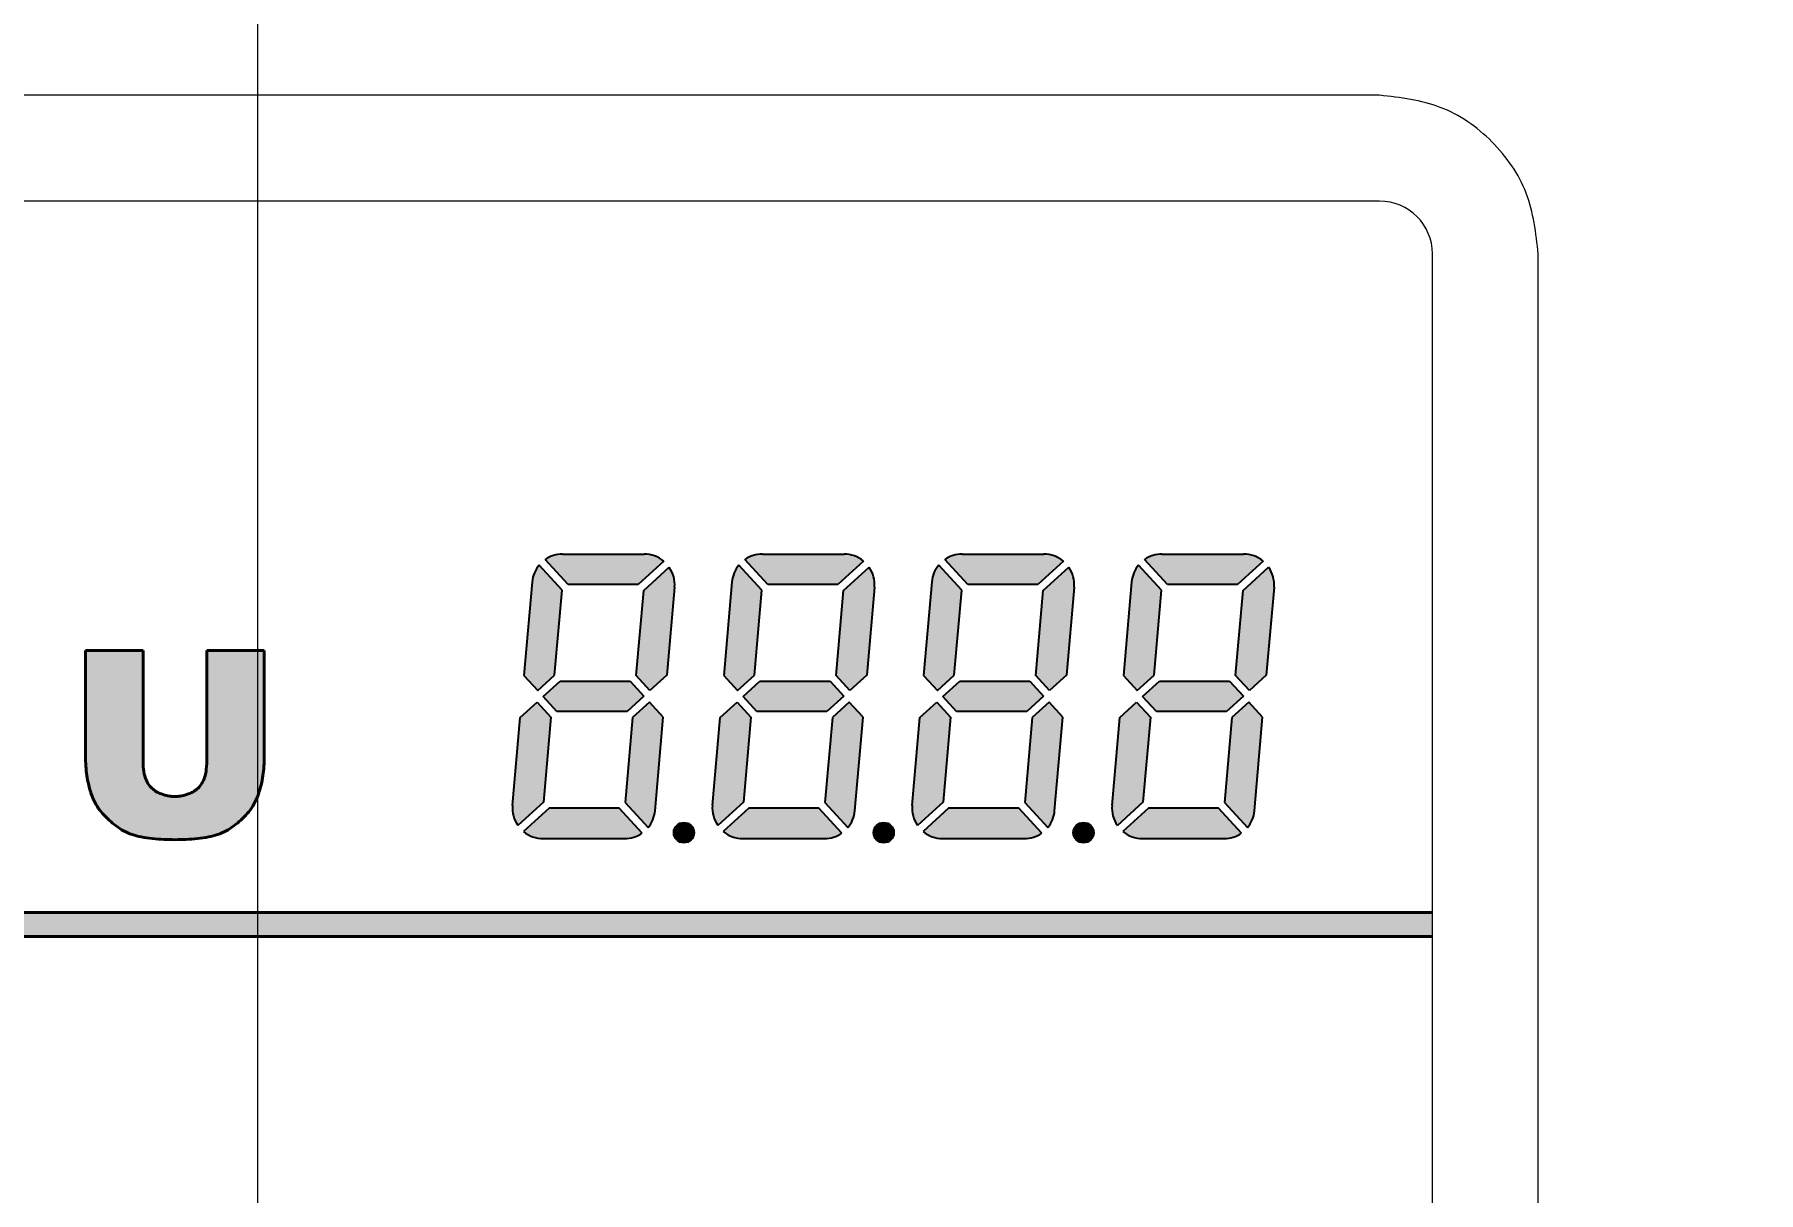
# Model space of a CAD drawing. Extents: x -871 to 2543, y 496 to 1402.
# Drawn here: x -577.22 to -544.64, y 926.25 to 948.14 of the extents above; entities that cross this region are included whole.
import ezdxf

# ---------------------------------------------------------------- set-up
doc = ezdxf.new("R2010")
doc.units = 0
doc.layers.get('0').update_dxf_attribs({"linetype": 'CONTINUOUS', "lineweight": 40})
doc.layers.get('DEFPOINTS').update_dxf_attribs({"linetype": 'CONTINUOUS'})
for name, color, linetype, lineweight in [('5剖面线层', 2, 'CONTINUOUS', 20), ('7标注层', 4, 'CONTINUOUS', 20), ('细实线1', 7, 'CONTINUOUS', 15)]:
    doc.layers.add(name, color=color, linetype=linetype, lineweight=lineweight)
doc.layers.add('7', color=7, linetype='CONTINUOUS')
doc.layers.add('DWG', color=7, linetype='CONTINUOUS')
doc.styles.add('PC_TEXTSTYLE', font='txt.shx', dxfattribs={"width": 0.8, "bigfont": 'hzfs.shx'})
doc.dimstyles.new('副本 (2) (2)TH_GBDIM', dxfattribs={"dimtxt": 3.5, "dimasz": 2.5, "dimexe": 2, "dimexo": 0, "dimgap": 1.5, "dimtad": 1, "dimtoh": 1, "dimdec": 1, "dimdsep": 46, "dimtxsty": 'PC_TEXTSTYLE', "dimcen": 2.5, "dimazin": 2, "dimtfac": 0.714286, "dimtdec": 1, "dimtmove": 0, "dimatfit": 3, "dimfxl": 1, "dimtolj": 1, "dimtzin": 0, "dimarcsym": 0})

# ---------------------------------------------------------------- blocks, each defined once
blk = doc.blocks.new('*D7')
at = {"layer": '7', "color": 0, "lineweight": -2, "ltscale": 10, "transparency": 16777216}
for p, q in [((-729.6545490885169, 915.8521153688475), (-729.6545490885169, 1025.010144483361)), ((-416.3461908960728, 915.8521153688475), (-416.3461908960728, 1025.010144483361)), ((-727.1545490885169, 1023.010144483361), (-418.8461908960728, 1023.010144483361))]:
    blk.add_line(p, q, dxfattribs=at)
at = {"layer": '7', "color": 0, "ltscale": 10, "transparency": 16777216}
for points in [[(-727.1545490885169, 1023.426811150027), (-727.1545490885169, 1022.593477816694), (-729.6545490885169, 1023.010144483361)], [(-418.8461908960728, 1023.426811150027), (-418.8461908960728, 1022.593477816694), (-416.3461908960728, 1023.010144483361)]]:
    blk.add_solid(points, dxfattribs=at)
at = {"layer": 'DEFPOINTS', "color": 0, "ltscale": 10, "transparency": 16777216}
for p in [(-416.3461908960728, 1023.010144483361), (-729.6545490885169, 915.8521153688475), (-416.3461908960728, 915.8521153688475)]:
    blk.add_point(p, dxfattribs=at)
at = {"layer": '7', "color": 0, "ltscale": 10, "transparency": 16777216, "insert": (-573.0003699922948, 1026.260144483361), "char_height": 3.5, "attachment_point": 5, "style": 'PC_TEXTSTYLE'}
blk.add_mtext('\\A1;313.3', dxfattribs=at)
blk = doc.blocks.new('*D8')
at = {"layer": '7', "color": 0, "lineweight": -2, "ltscale": 10, "transparency": 16777216}
for p, q in [((-713.4155318403632, 938.5697998762175), (-713.4155318403632, 1017.462917626611)), ((-432.5852155948073, 938.5697998762173), (-432.5852155948073, 1017.462917626611)), ((-435.0852155948073, 1015.462917626611), (-710.9155318403632, 1015.462917626611))]:
    blk.add_line(p, q, dxfattribs=at)
at = {"layer": '7', "color": 0, "ltscale": 10, "transparency": 16777216}
for points in [[(-710.9155318403632, 1015.879584293278), (-710.9155318403632, 1015.046250959945), (-713.4155318403632, 1015.462917626611)], [(-435.0852155948073, 1015.879584293278), (-435.0852155948073, 1015.046250959945), (-432.5852155948073, 1015.462917626611)]]:
    blk.add_solid(points, dxfattribs=at)
at = {"layer": 'DEFPOINTS', "color": 0, "ltscale": 10, "transparency": 16777216}
for p in [(-713.4155318403632, 1015.462917626611), (-713.4155318403632, 938.5697998762175), (-432.5852155948073, 938.5697998762173)]:
    blk.add_point(p, dxfattribs=at)
at = {"layer": '7', "color": 0, "ltscale": 10, "transparency": 16777216, "insert": (-573.0003737175853, 1018.712917626611), "char_height": 3.5, "attachment_point": 5, "style": 'PC_TEXTSTYLE'}
blk.add_mtext('\\A1;280.8', dxfattribs=at)
blk = doc.blocks.new('*D11')
at = {"layer": '7', "color": 0, "lineweight": -2, "ltscale": 10, "transparency": 16777216}
for p, q in [((-573.0003715285559, 986.0498001723861), (-381.9005566289883, 986.0498001723861)), ((-383.9005566289883, 983.5498001723861), (-383.9005566289883, 897.7436909067153)), ((-409.5025982283444, 895.2436909067153), (-381.9005566289884, 895.2436909067153))]:
    blk.add_line(p, q, dxfattribs=at)
at = {"layer": '7', "color": 0, "ltscale": 10, "transparency": 16777216}
for points in [[(-384.317223295655, 983.5498001723861), (-383.4838899623217, 983.5498001723861), (-383.9005566289883, 986.0498001723861)], [(-384.317223295655, 897.7436909067153), (-383.4838899623217, 897.7436909067153), (-383.9005566289884, 895.2436909067153)]]:
    blk.add_solid(points, dxfattribs=at)
at = {"layer": 'DEFPOINTS', "color": 0, "ltscale": 10, "transparency": 16777216}
for p in [(-573.0003715285559, 986.0498001723861), (-409.5025982283444, 895.2436909067153), (-383.9005566289884, 895.2436909067153)]:
    blk.add_point(p, dxfattribs=at)
at = {"layer": '7', "color": 0, "ltscale": 10, "transparency": 16777216, "insert": (-387.1505566289885, 940.6467455395506), "char_height": 3.5, "attachment_point": 5, "rotation": 90, "style": 'PC_TEXTSTYLE'}
blk.add_mtext('\\A1;90.8', dxfattribs=at)

msp = doc.modelspace()

# ---------------------------------------------------------------- hatches: boundary and pattern name
h = msp.add_hatch(color=256)
edge = h.paths.add_edge_path()
edge.add_line((-565.5963517940864, 935.5238327318048), (-565.9159555263469, 935.230969868602))
edge.add_line((-565.9159555263469, 935.2309698686022), (-566.0566085427596, 933.6232985344686))
edge.add_line((-566.0566085427596, 933.6232985344686), (-565.6232135594906, 933.1503309049065))
edge.add_arc((-566.0656911844645, 933.5194834647382), 0.5762465280000839, 320.1622556607201, 354.9999999999768)
edge.add_line((-565.4916374484766, 933.4692602705845), (-565.3366785078262, 935.2404490670074))
edge.add_line((-565.3366785078262, 935.2404490670074), (-565.5963517940869, 935.5238327318048))
edge = h.paths.add_edge_path()
edge.add_line((-567.7173266798669, 935.5238327318048), (-567.4576533936057, 935.2404490670071))
edge.add_line((-567.4576533936057, 935.2404490670074), (-567.5983064100184, 933.632777732874))
edge.add_line((-567.5983064100184, 933.6327777328738), (-568.0811860036844, 933.1903001079008))
edge.add_arc((-567.608218374122, 933.5194834647377), 0.5762465280000237, 174.9999999999731, 214.8377443391902, ccw=False)
edge.add_line((-568.1822721101099, 933.5697066588918), (-568.0369304121278, 935.2309698686022))
edge.add_line((-568.0369304121278, 935.2309698686022), (-567.7173266798669, 935.523832731805))
h.paths.add_polyline_path([(-567.6040324117313, 935.6276478015352), (-567.2844286794704, 935.9205106647382), (-565.9598401500781, 935.9205106647382), (-565.7001668638169, 935.6371269999404), (-566.0197705960774, 935.3442641367378), (-567.3443591254696, 935.3442641367378)])
edge = h.paths.add_edge_path()
edge.add_line((-565.7058928655298, 937.6319970686018), (-565.2230132718634, 938.0744746935752))
edge.add_arc((-565.6959809014253, 937.7452913367379), 0.5762465280000346, -5.0000000000009095, 34.83774433924401, ccw=False)
edge.add_line((-565.1219271654378, 937.6950681425842), (-565.2672688634203, 936.0338049328739))
edge.add_line((-565.2672688634203, 936.0338049328739), (-565.5868725956808, 935.7409420696713))
edge.add_line((-565.5868725956817, 935.7409420696713), (-565.8465458819429, 936.0243257344687))
edge.add_line((-565.8465458819425, 936.0243257344682), (-565.7058928655298, 937.6319970686018))
edge = h.paths.add_edge_path()
edge.add_line((-567.1342964646525, 937.7452913367379), (-567.5676914479214, 938.2182589662998))
edge.add_arc((-567.2385080910836, 937.7452913367379), 0.5762465280002314, 90, 124.83774433923949, ccw=False)
edge.add_line((-567.2385080910836, 938.3215378647378), (-565.6959809014257, 938.3215378647378))
edge.add_arc((-565.6959809014262, 937.7452913367379), 0.576246528000321, 50.16225566073541, 89.99999999997021, ccw=False)
edge.add_line((-565.3268283415938, 938.1877689617113), (-565.8097079352602, 937.7452913367381))
edge.add_line((-565.8097079352602, 937.7452913367379), (-567.134296464652, 937.7452913367379))
edge = h.paths.add_edge_path()
edge.add_arc((-567.2385080910841, 937.7452913367383), 0.5762465279997375, 140.1622556608079, 175.0000000000448)
edge.add_line((-567.8125618270716, 937.7955145308915), (-567.9675207677229, 936.0243257344682))
edge.add_line((-567.967520767722, 936.0243257344682), (-567.7078474814608, 935.7409420696711))
edge.add_line((-567.7078474814613, 935.7409420696713), (-567.3882437492008, 936.0338049328741))
edge.add_line((-567.3882437492003, 936.0338049328739), (-567.2475907327886, 937.6414762670074))
edge.add_line((-567.2475907327886, 937.6414762670074), (-567.6809857160575, 938.1144438965696))
edge = h.paths.add_edge_path()
edge.add_line((-567.4944913402879, 933.5194834647377), (-567.9773709339535, 933.0770058397643))
edge.add_arc((-567.608218374122, 933.5194834647368), 0.5762465279990895, 230.1622556607396, 269.9999999999702)
edge.add_line((-567.6082183741229, 932.9432369367378), (-566.0656911844636, 932.9432369367378))
edge.add_arc((-566.0656911844645, 933.5194834647382), 0.5762465280003585, 270, 304.8377443392331)
edge.add_line((-565.7365078276263, 933.0465158351763), (-566.1699028108952, 933.519483464738))
edge.add_line((-566.1699028108952, 933.5194834647377), (-567.4944913402879, 933.5194834647377))
h = msp.add_hatch(color=256)
edge = h.paths.add_edge_path()
edge.add_line((-561.8206900008273, 935.5238327318048), (-562.1402937330882, 935.230969868602))
edge.add_line((-562.1402937330882, 935.2309698686022), (-562.2809467495009, 933.6232985344686))
edge.add_line((-562.2809467495005, 933.6232985344686), (-561.8475517662315, 933.1503309049065))
edge.add_arc((-562.2900293912049, 933.5194834647382), 0.5762465280000839, 320.1622556607201, 354.9999999999768)
edge.add_line((-561.7159756552174, 933.4692602705845), (-561.5610167145666, 935.2404490670074))
edge.add_line((-561.561016714567, 935.2404490670074), (-561.8206900008273, 935.5238327318048))
edge = h.paths.add_edge_path()
edge.add_line((-563.9416648866073, 935.5238327318048), (-563.6819916003461, 935.2404490670071))
edge.add_line((-563.681991600347, 935.2404490670074), (-563.8226446167597, 933.632777732874))
edge.add_line((-563.8226446167592, 933.6327777328738), (-564.3055242104252, 933.1903001079008))
edge.add_arc((-563.8325565808628, 933.5194834647377), 0.5762465280000237, 174.9999999999731, 214.8377443391902, ccw=False)
edge.add_line((-564.4066103168503, 933.5697066588918), (-564.2612686188687, 935.2309698686022))
edge.add_line((-564.2612686188687, 935.2309698686022), (-563.9416648866082, 935.523832731805))
h.paths.add_polyline_path([(-563.8283706184721, 935.6276478015352), (-563.5087668862117, 935.9205106647382), (-562.184178356819, 935.9205106647382), (-561.9245050705578, 935.6371269999404), (-562.2441088028187, 935.3442641367378), (-563.568697332211, 935.3442641367378)])
edge = h.paths.add_edge_path()
edge.add_line((-561.9302310722707, 937.6319970686018), (-561.4473514786042, 938.0744746935752))
edge.add_arc((-561.9203191081662, 937.7452913367379), 0.5762465280000346, -5.0000000000009095, 34.83774433924401, ccw=False)
edge.add_line((-561.3462653721791, 937.6950681425842), (-561.4916070701612, 936.0338049328739))
edge.add_line((-561.4916070701612, 936.0338049328739), (-561.8112108024221, 935.7409420696713))
edge.add_line((-561.8112108024221, 935.7409420696713), (-562.0708840886833, 936.0243257344687))
edge.add_line((-562.0708840886833, 936.0243257344682), (-561.9302310722707, 937.6319970686018))
edge = h.paths.add_edge_path()
edge.add_line((-563.3586346713929, 937.7452913367379), (-563.7920296546619, 938.2182589662998))
edge.add_arc((-563.4628462978245, 937.7452913367379), 0.5762465280002314, 90, 124.83774433923949, ccw=False)
edge.add_line((-563.4628462978245, 938.3215378647378), (-561.9203191081662, 938.3215378647378))
edge.add_arc((-561.9203191081671, 937.7452913367379), 0.576246528000321, 50.16225566073541, 89.99999999997021, ccw=False)
edge.add_line((-561.5511665483347, 938.1877689617113), (-562.0340461420011, 937.7452913367381))
edge.add_line((-562.0340461420011, 937.7452913367379), (-563.3586346713925, 937.7452913367379))
edge = h.paths.add_edge_path()
edge.add_arc((-563.4628462978245, 937.7452913367383), 0.5762465279997375, 140.1622556608079, 175.0000000000448)
edge.add_line((-564.0369000338125, 937.7955145308915), (-564.1918589744638, 936.0243257344682))
edge.add_line((-564.1918589744629, 936.0243257344682), (-563.9321856882017, 935.7409420696711))
edge.add_line((-563.9321856882017, 935.7409420696713), (-563.6125819559412, 936.0338049328741))
edge.add_line((-563.6125819559417, 936.0338049328739), (-563.4719289395299, 937.6414762670074))
edge.add_line((-563.4719289395294, 937.6414762670074), (-563.9053239227984, 938.1144438965696))
edge = h.paths.add_edge_path()
edge.add_line((-563.7188295470288, 933.5194834647377), (-564.2017091406943, 933.0770058397643))
edge.add_arc((-563.8325565808633, 933.5194834647368), 0.5762465279990895, 230.1622556607396, 269.9999999999702)
edge.add_line((-563.8325565808638, 932.9432369367378), (-562.2900293912045, 932.9432369367378))
edge.add_arc((-562.2900293912049, 933.5194834647382), 0.5762465280003585, 270, 304.8377443392331)
edge.add_line((-561.9608460343676, 933.0465158351763), (-562.3942410176365, 933.519483464738))
edge.add_line((-562.3942410176361, 933.5194834647377), (-563.7188295470288, 933.5194834647377))
h = msp.add_hatch(color=256)
edge = h.paths.add_edge_path()
edge.add_line((-558.0450282075686, 935.5238327318048), (-558.3646319398296, 935.230969868602))
edge.add_line((-558.3646319398296, 935.2309698686022), (-558.5052849562422, 933.6232985344686))
edge.add_line((-558.5052849562418, 933.6232985344686), (-558.0718899729728, 933.1503309049065))
edge.add_arc((-558.5143675979454, 933.5194834647382), 0.5762465280000839, 320.1622556607201, 354.9999999999768)
edge.add_line((-557.9403138619583, 933.4692602705845), (-557.7853549213074, 935.2404490670074))
edge.add_line((-557.7853549213074, 935.2404490670074), (-558.0450282075682, 935.5238327318048))
edge = h.paths.add_edge_path()
edge.add_line((-560.1660030933486, 935.5238327318048), (-559.9063298070874, 935.2404490670071))
edge.add_line((-559.9063298070879, 935.2404490670074), (-560.0469828235006, 933.632777732874))
edge.add_line((-560.0469828235001, 933.6327777328738), (-560.5298624171661, 933.1903001079008))
edge.add_arc((-560.0568947876037, 933.5194834647377), 0.5762465280000237, 174.9999999999731, 214.8377443391902, ccw=False)
edge.add_line((-560.6309485235907, 933.5697066588918), (-560.4856068256087, 935.2309698686022))
edge.add_line((-560.4856068256096, 935.2309698686022), (-560.1660030933486, 935.523832731805))
h.paths.add_polyline_path([(-560.052708825213, 935.6276478015352), (-559.7331050929521, 935.9205106647382), (-558.4085165635598, 935.9205106647382), (-558.1488432772991, 935.6371269999404), (-558.46844700956, 935.3442641367378), (-559.7930355389518, 935.3442641367378)])
edge = h.paths.add_edge_path()
edge.add_line((-558.1545692790115, 937.6319970686018), (-557.6716896853451, 938.0744746935752))
edge.add_arc((-558.1446573149075, 937.7452913367379), 0.5762465280000346, -5.0000000000009095, 34.83774433924401, ccw=False)
edge.add_line((-557.57060357892, 937.6950681425842), (-557.7159452769025, 936.0338049328739))
edge.add_line((-557.7159452769025, 936.0338049328739), (-558.0355490091634, 935.7409420696713))
edge.add_line((-558.0355490091634, 935.7409420696713), (-558.2952222954247, 936.0243257344687))
edge.add_line((-558.2952222954237, 936.0243257344682), (-558.1545692790111, 937.6319970686018))
edge = h.paths.add_edge_path()
edge.add_line((-559.5829728781338, 937.7452913367379), (-560.0163678614027, 938.2182589662998))
edge.add_arc((-559.6871845045654, 937.7452913367379), 0.5762465280002314, 90, 124.83774433923949, ccw=False)
edge.add_line((-559.6871845045654, 938.3215378647378), (-558.1446573149075, 938.3215378647378))
edge.add_arc((-558.1446573149075, 937.7452913367379), 0.576246528000321, 50.16225566073541, 89.99999999997021, ccw=False)
edge.add_line((-557.775504755076, 938.1877689617113), (-558.2583843487424, 937.7452913367381))
edge.add_line((-558.2583843487424, 937.7452913367379), (-559.5829728781338, 937.7452913367379))
edge = h.paths.add_edge_path()
edge.add_arc((-559.6871845045658, 937.7452913367383), 0.5762465279997375, 140.1622556608079, 175.0000000000448)
edge.add_line((-560.2612382405529, 937.7955145308915), (-560.4161971812042, 936.0243257344682))
edge.add_line((-560.4161971812042, 936.0243257344682), (-560.156523894943, 935.7409420696711))
edge.add_line((-560.1565238949426, 935.7409420696713), (-559.8369201626821, 936.0338049328741))
edge.add_line((-559.8369201626821, 936.0338049328739), (-559.6962671462703, 937.6414762670074))
edge.add_line((-559.6962671462708, 937.6414762670074), (-560.1296621295397, 938.1144438965696))
edge = h.paths.add_edge_path()
edge.add_line((-559.9431677537697, 933.5194834647377), (-560.4260473474352, 933.0770058397643))
edge.add_arc((-560.0568947876042, 933.5194834647368), 0.5762465279990895, 230.1622556607396, 269.9999999999702)
edge.add_line((-560.0568947876046, 932.9432369367378), (-558.5143675979454, 932.9432369367378))
edge.add_arc((-558.5143675979454, 933.5194834647382), 0.5762465280003585, 270, 304.8377443392331)
edge.add_line((-558.1851842411085, 933.0465158351763), (-558.6185792243774, 933.519483464738))
edge.add_line((-558.6185792243774, 933.5194834647377), (-559.9431677537697, 933.5194834647377))
h = msp.add_hatch(color=256)
edge = h.paths.add_edge_path()
edge.add_line((-554.2693664143086, 935.5238327318048), (-554.5889701465695, 935.230969868602))
edge.add_line((-554.5889701465695, 935.2309698686022), (-554.7296231629822, 933.6232985344686))
edge.add_line((-554.7296231629822, 933.6232985344686), (-554.2962281797132, 933.1503309049065))
edge.add_arc((-554.7387058046862, 933.5194834647382), 0.5762465280000839, 320.1622556607201, 354.9999999999768)
edge.add_line((-554.1646520686992, 933.4692602705845), (-554.0096931280488, 935.2404490670074))
edge.add_line((-554.0096931280478, 935.2404490670074), (-554.2693664143081, 935.5238327318048))
edge = h.paths.add_edge_path()
edge.add_line((-556.3903413000895, 935.5238327318048), (-556.1306680138283, 935.2404490670071))
edge.add_line((-556.1306680138283, 935.2404490670074), (-556.271321030241, 933.632777732874))
edge.add_line((-556.2713210302405, 933.6327777328738), (-556.7542006239065, 933.1903001079008))
edge.add_arc((-556.2812329943446, 933.5194834647377), 0.5762465280000237, 174.9999999999731, 214.8377443391902, ccw=False)
edge.add_line((-556.8552867303316, 933.5697066588918), (-556.7099450323495, 935.2309698686022))
edge.add_line((-556.7099450323504, 935.2309698686022), (-556.3903413000895, 935.523832731805))
h.paths.add_polyline_path([(-556.2770470319539, 935.6276478015352), (-555.957443299693, 935.9205106647382), (-554.6328547703002, 935.9205106647382), (-554.3731814840395, 935.6371269999404), (-554.6927852163, 935.3442641367378), (-556.0173737456922, 935.3442641367378)])
edge = h.paths.add_edge_path()
edge.add_line((-554.3789074857524, 937.6319970686018), (-553.896027892086, 938.0744746935752))
edge.add_arc((-554.3689955216479, 937.7452913367379), 0.5762465280000346, -5.0000000000009095, 34.83774433924401, ccw=False)
edge.add_line((-553.7949417856604, 937.6950681425842), (-553.9402834836429, 936.0338049328739))
edge.add_line((-553.9402834836429, 936.0338049328739), (-554.2598872159034, 935.7409420696713))
edge.add_line((-554.2598872159034, 935.7409420696713), (-554.5195605021646, 936.0243257344687))
edge.add_line((-554.5195605021646, 936.0243257344682), (-554.3789074857519, 937.6319970686018))
edge = h.paths.add_edge_path()
edge.add_line((-555.8073110848746, 937.7452913367379), (-556.2407060681436, 938.2182589662998))
edge.add_arc((-555.9115227113062, 937.7452913367379), 0.5762465280002314, 90, 124.83774433923949, ccw=False)
edge.add_line((-555.9115227113062, 938.3215378647378), (-554.3689955216483, 938.3215378647378))
edge.add_arc((-554.3689955216479, 937.7452913367379), 0.576246528000321, 50.16225566073541, 89.99999999997021, ccw=False)
edge.add_line((-553.9998429618164, 938.1877689617113), (-554.4827225554828, 937.7452913367381))
edge.add_line((-554.4827225554828, 937.7452913367379), (-555.8073110848742, 937.7452913367379))
edge = h.paths.add_edge_path()
edge.add_arc((-555.9115227113067, 937.7452913367383), 0.5762465279997375, 140.1622556608079, 175.0000000000448)
edge.add_line((-556.4855764472933, 937.7955145308915), (-556.6405353879446, 936.0243257344682))
edge.add_line((-556.6405353879446, 936.0243257344682), (-556.3808621016834, 935.7409420696711))
edge.add_line((-556.3808621016834, 935.7409420696713), (-556.061258369423, 936.0338049328741))
edge.add_line((-556.061258369423, 936.0338049328739), (-555.9206053530112, 937.6414762670074))
edge.add_line((-555.9206053530107, 937.6414762670074), (-556.3540003362797, 938.1144438965696))
edge = h.paths.add_edge_path()
edge.add_line((-556.1675059605101, 933.5194834647377), (-556.6503855541756, 933.0770058397643))
edge.add_arc((-556.2812329943446, 933.5194834647368), 0.5762465279990895, 230.1622556607396, 269.9999999999702)
edge.add_line((-556.2812329943455, 932.9432369367378), (-554.7387058046862, 932.9432369367378))
edge.add_arc((-554.7387058046862, 933.5194834647382), 0.5762465280003585, 270, 304.8377443392331)
edge.add_line((-554.4095224478489, 933.0465158351763), (-554.8429174311178, 933.519483464738))
edge.add_line((-554.8429174311178, 933.5194834647377), (-556.1675059605105, 933.5194834647377))
h = msp.add_hatch(color=256)
edge = h.paths.add_edge_path()
edge.add_spline(control_points=[(-574.5638711891035, 932.9221383494719), (-574.4936762982417, 932.9242723601469), (-574.2807534348032, 932.9307454760383), (-573.9504470589555, 932.9540856237581), (-573.587311652676, 933.069922706823), (-573.3123139548408, 933.2867851188712), (-573.074632479531, 933.542510112351), (-572.946271897482, 933.8744726924292), (-572.888653994377, 934.1646047715649), (-572.8800993203059, 934.3443147928874), (-572.8772411282495, 934.4043574959933)], knot_values=[0, 0, 0, 0, 0.2394624221120623, 0.7263637563297256, 1.126096146557898, 1.514994001906315, 1.908272062462384, 2.30049036784828, 2.708577262341008, 2.913333586897236, 2.913333586897236, 2.913333586897236, 2.913333586897236], degree=3, periodic=0)
edge.add_line((-572.877241128249, 934.4043574959924), (-572.8772411282495, 936.5006734986666))
edge.add_line((-572.8772411282495, 936.5006734986669), (-573.962296276161, 936.5006734986669))
edge.add_line((-573.9622962761606, 936.5006734986669), (-573.9622962761606, 934.3545589994139))
edge.add_spline(control_points=[(-573.9622962761615, 934.3545589994064), (-573.9666959526486, 934.290019539078), (-573.9767805977646, 934.1420864910069), (-574.0660424216491, 933.9362956384475), (-574.2258316577346, 933.8139566919504), (-574.3689288426282, 933.7671303000438), (-574.4746113063694, 933.7409986234443), (-574.539031991381, 933.7392241501357), (-574.5638711891035, 933.7385399522982)], knot_values=[0, 0, 0, 0, 0.2202608261937047, 0.5048671808487908, 0.7324257429599713, 0.8821196716537348, 1.016825297783983, 1.101359253195356, 1.101359253195356, 1.101359253195356, 1.101359253195356], degree=3, periodic=0)
edge.add_spline(control_points=[(-574.5638711891035, 933.7385399522982), (-574.588710386825, 933.7392241501357), (-574.653131071837, 933.7409986234443), (-574.7588135355769, 933.7671303000438), (-574.9019107204737, 933.8139566919504), (-575.0616999565565, 933.9362956384475), (-575.1509617804423, 934.1420864910069), (-575.1610464255583, 934.290019539078), (-575.1654461020454, 934.3545589994064)], knot_values=[0, 0, 0, 0, 0.08453395541091901, 0.2192395815411675, 0.368933510234931, 0.5964920723461116, 0.8810984270011977, 1.101359253194956, 1.101359253194956, 1.101359253194956, 1.101359253194956], degree=3, periodic=0)
edge.add_line((-575.1654461020454, 934.3545589993969), (-575.1654461020454, 936.5006734986666))
edge.add_line((-575.1654461020454, 936.5006734986669), (-576.2505012499574, 936.5006734986669))
edge.add_line((-576.250501249957, 936.5006734986669), (-576.250501249957, 934.4043574959894))
edge.add_spline(control_points=[(-576.250501249957, 934.4043574959933), (-576.2476430579005, 934.3443147928874), (-576.239088383829, 934.1646047715649), (-576.181470480724, 933.8744726924292), (-576.0531098986754, 933.542510112351), (-575.8154284233661, 933.2867851188712), (-575.5404307255304, 933.0699227068226), (-575.1772953192518, 932.9540856237581), (-574.8469889434024, 932.9307454760383), (-574.6340660799657, 932.9242723601469), (-574.5638711891035, 932.9221383494719)], knot_values=[0, 0, 0, 0, 0.2047563245561993, 0.6128432190490144, 1.00506152443491, 1.39833958499098, 1.78723744033903, 2.186969830567632, 2.673871164785296, 2.913333586896904, 2.913333586896904, 2.913333586896904, 2.913333586896904], degree=3, periodic=0)
for points in [[(-564.7528229258315, 933.0554799018364, 1), (-565.1384547232461, 933.0554799018364, 1)], [(-560.9771611325724, 933.0554799018364, 1), (-561.3627929299865, 933.0554799018364, 1)], [(-557.2014993393128, 933.0554799018364, 1), (-557.5871311367274, 933.0554799018364, 1)]]:
    msp.add_hatch(color=256).paths.add_polyline_path(points)
at = {"layer": '7标注层', "ltscale": 10}
msp.add_hatch(color=0, dxfattribs=at).paths.add_polyline_path([(-550.8003822132878, 931.5442754182509), (-595.2003608438235, 931.5442754182509), (-595.2003608438235, 931.0921236578608), (-550.8003822132878, 931.0921236578608)])

# ---------------------------------------------------------------- linework, layer by layer
at = {"color": 7, "linetype": 'Continuous', "lineweight": 15}
for p, q in [((-551.8003692181796, 946.9936945200011), (-594.2003675067813, 946.9936945200011)), ((-551.8003692181796, 944.9936904668853), (-594.2003675067813, 944.9936904668853)), ((-550.8003690542669, 868.3936909031167), (-550.8003690542669, 943.9936884403273)), ((-548.8003691921026, 868.3936909031167), (-548.8003691921026, 943.9936884403273))]:
    msp.add_line(p, q, dxfattribs=at)
for p, q in [((-576.250501249957, 936.5006734986669), (-575.1654461020454, 936.5006734986669)), ((-576.250501249957, 936.5006734986669), (-576.250501249957, 934.4043574959928)), ((-575.1654461020454, 936.5006734986669), (-575.1654461020454, 934.3545589994078)), ((-572.8772411282495, 936.5006734986669), (-573.9622962761606, 936.5006734986669)), ((-573.9622962761606, 936.5006734986669), (-573.9622962761606, 934.3545589994078)), ((-572.8772411282495, 936.5006734986669), (-572.8772411282495, 934.4043574959928))]:
    msp.add_line(p, q)
at = {"color": 0}
for p, q in [((-595.2003608438235, 931.5442754182509), (-550.8003822132878, 931.5442754182509)), ((-595.2003608438235, 931.0921236578611), (-550.8003822132878, 931.0921236578611))]:
    msp.add_line(p, q, dxfattribs=at)
at = {"color": 7, "linetype": 'Continuous', "lineweight": 15}
msp.add_arc((-551.8003692711493, 943.9936909067155), 1.000000000000028, 0, 90, dxfattribs=at)
for points, knots in [([(-573.000369992295, 978.2997526884124), (-575.7757771308927, 978.2688305190034), (-581.329835595671, 978.2069500351035), (-589.6222246049572, 977.7251587023977), (-599.3530958241865, 976.8391447362762), (-610.4308359981603, 975.3391284384841), (-622.246117883868, 973.1497386336932), (-633.2990019616514, 970.5496785991902), (-643.6337201833476, 967.5425528813903), (-653.6290010698726, 963.9823787997282), (-663.0768722427986, 959.9016015667842), (-671.8637050546795, 955.3397182535978), (-679.1228549815705, 950.8549858987064), (-685.1411524650171, 946.5570372045522), (-690.0421529541272, 942.5764597903924), (-694.7336570489019, 938.1706202018497), (-699.0965889240222, 933.2884846171598), (-703.0517439495877, 927.8447629407988), (-706.4735345161655, 922.0352139299314), (-708.193250492157, 917.8622529442839), (-709.0530529880912, 915.7759071052119)], [0, 0, 0, 0, 0.04713882072838785, 0.09433274226514052, 0.1414843047109799, 0.2145668108878993, 0.2876636122850687, 0.3523532110324962, 0.4170382476491193, 0.4831805933211104, 0.5493210953289012, 0.6126363893950918, 0.6759521071364133, 0.7192466100095866, 0.7625703604305298, 0.8058448680273667, 0.8537182162213413, 0.9015892137622404, 0.9507977824156225, 1, 1, 1, 1]), ([(-436.9476944470794, 915.7759071052119), (-437.7927555853814, 917.8301571985096), (-439.4858946228194, 921.9459907967864), (-442.8827155871006, 927.7356885185152), (-446.8461266605748, 933.2174180960917), (-451.8983115139094, 938.8777206195573), (-458.182758611413, 944.5821777815702), (-465.7732986935025, 950.215627084722), (-474.0150268950554, 955.289254883488), (-482.8512050575246, 959.8645161841016), (-492.2628638810315, 963.9325328794059), (-502.2250366868514, 967.483041598173), (-512.5900690704705, 970.5176884274313), (-522.8632238488174, 972.9430539058719), (-532.9447339307253, 974.8644316763632), (-542.7766151027247, 976.3522955047279), (-552.7691405031776, 977.4464565100359), (-562.8601360857797, 978.1608906301537), (-569.6243267267621, 978.2535205875611), (-573.000369992295, 978.2997526884124)], [0, 0, 0, 0, 0.04844238146870318, 0.09705769608088616, 0.1456896315900376, 0.1941547987214492, 0.2581372775332633, 0.3223511914106899, 0.3866281854626434, 0.4506969391816851, 0.516004206030949, 0.5814984513747097, 0.6470104788302288, 0.7123421235156678, 0.7697810030532477, 0.8274446858431967, 0.8851216622167379, 0.9426636150260151, 1, 1, 1, 1]), ([(-548.8003691921026, 943.9936884403273), (-548.8454639251208, 944.386800272252), (-548.9356532745717, 945.1730229197715), (-549.629400514998, 946.1646590554828), (-550.6210371574814, 946.8584021649776), (-551.4072583157335, 946.948597043599), (-551.8003692181796, 946.9936945200011)], [0, 0, 0, 0, 0.2500003821322264, 0.5000001179270676, 0.7499998533470542, 1, 1, 1, 1])]:
    msp.add_open_spline(points, degree=3, knots=knots, dxfattribs=at)
for points in [[(-576.250501249957, 934.4043574959933), (-576.2389597792031, 934.2245419446444), (-576.1701116781034, 933.8720868752303), (-576.0346491379674, 933.5546284080456), (-575.8085531358425, 933.2926070105373), (-575.5329752113395, 933.089682744936), (-575.2005571070414, 932.9746328871029), (-574.7744704318376, 932.9294731024793), (-574.5638711891035, 932.9221383494719)], [(-575.1654461020454, 934.3545589994064), (-575.1424553905323, 934.162097801393), (-575.0358396365347, 933.9354701711409), (-574.877884638881, 933.8123811958058), (-574.7540770017923, 933.7673852508988), (-574.6381481385298, 933.7426374080569), (-574.5638711891035, 933.7385399522982)], [(-572.8772411282495, 934.4043574959933), (-572.8887825990042, 934.2245419446444), (-572.9576307001031, 933.8720868752303), (-573.093093240239, 933.5546284080456), (-573.3191892423639, 933.2926070105373), (-573.5947671668674, 933.089682744936), (-573.927185271166, 932.9746328871029), (-574.3532719463693, 932.9294731024793), (-574.5638711891035, 932.9221383494719)], [(-573.9622962761615, 934.3545589994064), (-573.9852869876751, 934.162097801393), (-574.0919027416713, 933.9354701711409), (-574.249857739325, 933.8123811958058), (-574.3736653764146, 933.7673852508988), (-574.4895942396771, 933.7426374080569), (-574.5638711891035, 933.7385399522982)]]:
    msp.add_spline(points, degree=3)
at = {"layer": '5剖面线层', "color": 1, "linetype": 'ByBlock', "ltscale": 7}
msp.add_line((-573.0003715285559, 991.3079384597818), (-573.0003715285559, 837.5676916455946), dxfattribs=at)
at = {"layer": 'DWG'}
for p, q in [((-567.2385080910836, 938.3215378647378), (-565.6959809014257, 938.3215378647378)), ((-563.4628462978245, 938.3215378647378), (-561.9203191081671, 938.3215378647378)), ((-559.6871845045649, 938.3215378647378), (-558.1446573149075, 938.3215378647378)), ((-555.9115227113062, 938.3215378647378), (-554.3689955216479, 938.3215378647378)), ((-567.2475907327886, 937.6414762670074), (-567.6809857160575, 938.1144438965694)), ((-567.1342964646525, 937.7452913367379), (-567.5676914479214, 938.2182589662998)), ((-565.3268283415938, 938.1877689617113), (-565.8097079352602, 937.7452913367379)), ((-565.7058928655298, 937.6319970686022), (-565.2230132718634, 938.0744746935752)), ((-563.4719289395294, 937.6414762670074), (-563.9053239227984, 938.1144438965694)), ((-563.3586346713929, 937.7452913367379), (-563.7920296546619, 938.2182589662998)), ((-561.5511665483347, 938.1877689617113), (-562.0340461420011, 937.7452913367379)), ((-561.9302310722707, 937.6319970686022), (-561.4473514786042, 938.0744746935752)), ((-559.6962671462699, 937.6414762670074), (-560.1296621295388, 938.1144438965694)), ((-559.5829728781338, 937.7452913367379), (-560.0163678614027, 938.2182589662998)), ((-557.7755047550755, 938.1877689617113), (-558.258384348742, 937.7452913367379)), ((-558.1545692790115, 937.6319970686022), (-557.6716896853451, 938.0744746935752)), ((-555.9206053530107, 937.6414762670074), (-556.3540003362797, 938.1144438965694)), ((-555.8073110848746, 937.7452913367379), (-556.2407060681436, 938.2182589662998)), ((-553.9998429618164, 938.1877689617113), (-554.4827225554828, 937.7452913367379)), ((-554.3789074857524, 937.6319970686022), (-553.896027892086, 938.0744746935752)), ((-567.8125618270716, 937.7955145308915), (-567.9675207677229, 936.0243257344682)), ((-567.3882437492003, 936.0338049328739), (-567.2475907327886, 937.6414762670074)), ((-565.8097079352602, 937.7452913367379), (-567.1342964646525, 937.7452913367379)), ((-565.8465458819425, 936.0243257344687), (-565.7058928655298, 937.6319970686022)), ((-565.1219271654383, 937.6950681425842), (-565.2672688634203, 936.0338049328739)), ((-564.0369000338125, 937.7955145308915), (-564.1918589744629, 936.0243257344682)), ((-563.6125819559417, 936.0338049328739), (-563.4719289395294, 937.6414762670074)), ((-562.0340461420011, 937.7452913367379), (-563.3586346713929, 937.7452913367379)), ((-562.0708840886833, 936.0243257344687), (-561.9302310722707, 937.6319970686022)), ((-561.3462653721791, 937.6950681425842), (-561.4916070701612, 936.0338049328739)), ((-560.2612382405529, 937.7955145308915), (-560.4161971812042, 936.0243257344682)), ((-559.8369201626821, 936.0338049328739), (-559.6962671462699, 937.6414762670074)), ((-558.258384348742, 937.7452913367379), (-559.5829728781338, 937.7452913367379)), ((-558.2952222954237, 936.0243257344687), (-558.1545692790115, 937.6319970686022)), ((-557.57060357892, 937.6950681425842), (-557.7159452769025, 936.0338049328739)), ((-556.4855764472933, 937.7955145308915), (-556.6405353879446, 936.0243257344682)), ((-556.061258369423, 936.0338049328739), (-555.9206053530107, 937.6414762670074)), ((-554.4827225554828, 937.7452913367379), (-555.8073110848746, 937.7452913367379)), ((-554.5195605021646, 936.0243257344687), (-554.3789074857524, 937.6319970686022)), ((-553.7949417856604, 937.6950681425842), (-553.9402834836429, 936.0338049328739)), ((-567.9675207677229, 936.0243257344682), (-567.7078474814613, 935.7409420696713)), ((-567.7078474814613, 935.7409420696713), (-567.3882437492003, 936.0338049328739)), ((-565.5868725956817, 935.7409420696713), (-565.8465458819425, 936.0243257344687)), ((-565.2672688634203, 936.0338049328739), (-565.5868725956817, 935.7409420696713)), ((-564.1918589744629, 936.0243257344682), (-563.9321856882017, 935.7409420696713)), ((-563.9321856882017, 935.7409420696713), (-563.6125819559417, 936.0338049328739)), ((-561.8112108024221, 935.7409420696713), (-562.0708840886833, 936.0243257344687)), ((-561.4916070701612, 936.0338049328739), (-561.8112108024221, 935.7409420696713)), ((-560.4161971812042, 936.0243257344682), (-560.1565238949426, 935.7409420696713)), ((-560.1565238949426, 935.7409420696713), (-559.8369201626821, 936.0338049328739)), ((-558.0355490091634, 935.7409420696713), (-558.2952222954237, 936.0243257344687)), ((-557.7159452769025, 936.0338049328739), (-558.0355490091634, 935.7409420696713)), ((-556.6405353879446, 936.0243257344682), (-556.3808621016834, 935.7409420696713)), ((-556.3808621016834, 935.7409420696713), (-556.061258369423, 936.0338049328739)), ((-554.2598872159034, 935.7409420696713), (-554.5195605021646, 936.0243257344687)), ((-553.9402834836429, 936.0338049328739), (-554.2598872159034, 935.7409420696713)), ((-567.6040324117313, 935.6276478015352), (-567.2844286794708, 935.9205106647382)), ((-567.2844286794708, 935.9205106647382), (-565.9598401500781, 935.9205106647382)), ((-565.9598401500781, 935.9205106647382), (-565.7001668638173, 935.6371269999404)), ((-563.8283706184717, 935.6276478015352), (-563.5087668862117, 935.9205106647382)), ((-563.5087668862117, 935.9205106647382), (-562.184178356819, 935.9205106647382)), ((-562.184178356819, 935.9205106647382), (-561.9245050705578, 935.6371269999404)), ((-560.0527088252126, 935.6276478015352), (-559.7331050929521, 935.9205106647382)), ((-559.7331050929521, 935.9205106647382), (-558.4085165635589, 935.9205106647382)), ((-558.4085165635589, 935.9205106647382), (-558.1488432772991, 935.6371269999404)), ((-556.2770470319539, 935.6276478015352), (-555.957443299693, 935.9205106647382)), ((-555.957443299693, 935.9205106647382), (-554.6328547703002, 935.9205106647382)), ((-554.6328547703002, 935.9205106647382), (-554.3731814840395, 935.6371269999404)), ((-568.0369304121278, 935.2309698686022), (-567.7173266798669, 935.5238327318048)), ((-567.7173266798669, 935.5238327318048), (-567.4576533936057, 935.2404490670074)), ((-567.3443591254696, 935.3442641367378), (-567.6040324117313, 935.6276478015352)), ((-566.0197705960783, 935.3442641367378), (-567.3443591254696, 935.3442641367378)), ((-565.7001668638173, 935.6371269999404), (-566.0197705960783, 935.3442641367378)), ((-565.5963517940864, 935.5238327318048), (-565.9159555263469, 935.2309698686022)), ((-565.3366785078262, 935.2404490670074), (-565.5963517940864, 935.5238327318048)), ((-564.2612686188687, 935.2309698686022), (-563.9416648866073, 935.5238327318048)), ((-563.9416648866073, 935.5238327318048), (-563.681991600347, 935.2404490670074)), ((-563.56869733221, 935.3442641367378), (-563.8283706184717, 935.6276478015352)), ((-562.2441088028187, 935.3442641367378), (-563.56869733221, 935.3442641367378)), ((-561.9245050705578, 935.6371269999404), (-562.2441088028187, 935.3442641367378)), ((-561.8206900008273, 935.5238327318048), (-562.1402937330882, 935.2309698686022)), ((-561.5610167145661, 935.2404490670074), (-561.8206900008273, 935.5238327318048)), ((-560.4856068256091, 935.2309698686022), (-560.1660030933482, 935.5238327318048)), ((-560.1660030933482, 935.5238327318048), (-559.9063298070879, 935.2404490670074)), ((-559.7930355389514, 935.3442641367378), (-560.0527088252126, 935.6276478015352)), ((-558.46844700956, 935.3442641367378), (-559.7930355389514, 935.3442641367378)), ((-558.1488432772991, 935.6371269999404), (-558.46844700956, 935.3442641367378)), ((-558.0450282075682, 935.5238327318048), (-558.3646319398287, 935.2309698686022)), ((-557.7853549213074, 935.2404490670074), (-558.0450282075682, 935.5238327318048)), ((-556.7099450323504, 935.2309698686022), (-556.3903413000895, 935.5238327318048)), ((-556.3903413000895, 935.5238327318048), (-556.1306680138283, 935.2404490670074)), ((-556.0173737456922, 935.3442641367378), (-556.2770470319539, 935.6276478015352)), ((-554.6927852163, 935.3442641367378), (-556.0173737456922, 935.3442641367378)), ((-554.3731814840395, 935.6371269999404), (-554.6927852163, 935.3442641367378)), ((-554.2693664143086, 935.5238327318048), (-554.5889701465695, 935.2309698686022)), ((-554.0096931280478, 935.2404490670074), (-554.2693664143086, 935.5238327318048)), ((-568.1822721101099, 933.5697066588918), (-568.0369304121278, 935.2309698686022)), ((-567.4576533936057, 935.2404490670074), (-567.5983064100184, 933.6327777328738)), ((-565.9159555263469, 935.2309698686022), (-566.0566085427596, 933.6232985344686)), ((-565.4916374484766, 933.4692602705845), (-565.3366785078262, 935.2404490670074)), ((-564.4066103168503, 933.5697066588918), (-564.2612686188687, 935.2309698686022)), ((-563.681991600347, 935.2404490670074), (-563.8226446167592, 933.6327777328738)), ((-562.1402937330882, 935.2309698686022), (-562.2809467495005, 933.6232985344686)), ((-561.7159756552174, 933.4692602705845), (-561.5610167145661, 935.2404490670074)), ((-560.6309485235907, 933.5697066588918), (-560.4856068256091, 935.2309698686022)), ((-559.9063298070879, 935.2404490670074), (-560.0469828235001, 933.6327777328738)), ((-558.3646319398287, 935.2309698686022), (-558.5052849562409, 933.6232985344686)), ((-557.9403138619583, 933.4692602705845), (-557.7853549213074, 935.2404490670074)), ((-556.8552867303316, 933.5697066588918), (-556.7099450323504, 935.2309698686022)), ((-556.1306680138283, 935.2404490670074), (-556.2713210302405, 933.6327777328738)), ((-554.5889701465695, 935.2309698686022), (-554.7296231629822, 933.6232985344686)), ((-554.1646520686992, 933.4692602705845), (-554.0096931280478, 935.2404490670074)), ((-567.5983064100184, 933.6327777328738), (-568.0811860036844, 933.1903001079008)), ((-567.4944913402879, 933.5194834647382), (-567.9773709339539, 933.0770058397648)), ((-566.1699028108952, 933.5194834647382), (-567.4944913402879, 933.5194834647382)), ((-565.7365078276272, 933.0465158351763), (-566.1699028108952, 933.5194834647382)), ((-566.0566085427596, 933.6232985344686), (-565.6232135594906, 933.1503309049067)), ((-563.8226446167592, 933.6327777328738), (-564.3055242104252, 933.1903001079008)), ((-563.7188295470288, 933.5194834647382), (-564.2017091406943, 933.0770058397648)), ((-562.3942410176361, 933.5194834647382), (-563.7188295470288, 933.5194834647382)), ((-561.9608460343676, 933.0465158351763), (-562.3942410176361, 933.5194834647382)), ((-562.2809467495005, 933.6232985344686), (-561.847551766232, 933.1503309049067)), ((-560.0469828235001, 933.6327777328738), (-560.5298624171656, 933.1903001079008)), ((-559.9431677537692, 933.5194834647382), (-560.4260473474352, 933.0770058397648)), ((-558.6185792243774, 933.5194834647382), (-559.9431677537692, 933.5194834647382)), ((-558.1851842411085, 933.0465158351763), (-558.6185792243774, 933.5194834647382)), ((-558.5052849562409, 933.6232985344686), (-558.0718899729728, 933.1503309049067)), ((-556.2713210302405, 933.6327777328738), (-556.754200623907, 933.1903001079008)), ((-556.1675059605101, 933.5194834647382), (-556.6503855541761, 933.0770058397648)), ((-554.8429174311178, 933.5194834647382), (-556.1675059605101, 933.5194834647382)), ((-554.4095224478489, 933.0465158351763), (-554.8429174311178, 933.5194834647382)), ((-554.7296231629822, 933.6232985344686), (-554.2962281797132, 933.1503309049067)), ((-567.6082183741229, 932.9432369367378), (-566.0656911844645, 932.9432369367378)), ((-563.8325565808633, 932.9432369367378), (-562.2900293912049, 932.9432369367378)), ((-560.0568947876042, 932.9432369367378), (-558.5143675979454, 932.9432369367378)), ((-556.2812329943455, 932.9432369367378), (-554.7387058046862, 932.9432369367378))]:
    msp.add_line(p, q, dxfattribs=at)
for centre in [(-564.9456388245391, 933.0554799018364), (-561.1699770312795, 933.0554799018364), (-557.3943152380199, 933.0554799018364)]:
    msp.add_circle(centre, 0.1928158987072537, dxfattribs=at)
for centre, radius, start, end in [((-567.2385080910841, 937.7452913367372), 0.576246528000728, 89.99999999994789, 124.8377443392), ((-565.6959809014248, 937.7452913367374), 0.5762465280005244, 50.16225566085122, 90.00000000007813), ((-563.4628462978245, 937.7452913367379), 0.5762465280001214, 90, 124.8377443392355), ((-561.9203191081662, 937.7452913367367), 0.5762465280012066, 50.16225566085122, 90.00000000007813), ((-559.6871845045649, 937.7452913367372), 0.5762465280009876, 90, 124.8377443392321), ((-558.1446573149066, 937.7452913367374), 0.5762465280005244, 50.16225566085122, 90.00000000007813), ((-555.9115227113062, 937.7452913367379), 0.5762465280001214, 90, 124.8377443392355), ((-554.3689955216474, 937.7452913367379), 0.576246527999956, 50.16225566081685, 90.00000000005213), ((-567.2385080910836, 937.7452913367381), 0.5762465280004669, 140.1622556608028, 175.0000000000068), ((-565.6959809014253, 937.7452913367385), 0.57624652799975, 354.9999999999349, 34.83774433918809), ((-563.4628462978245, 937.7452913367381), 0.5762465280004669, 140.1622556608028, 175.0000000000068), ((-561.9203191081662, 937.7452913367385), 0.57624652799975, 354.9999999999349, 34.83774433918809), ((-559.6871845045654, 937.7452913367381), 0.5762465280001177, 140.162255660782, 175.0000000000068), ((-558.144657314907, 937.7452913367385), 0.57624652799975, 354.9999999999349, 34.83774433918809), ((-555.9115227113058, 937.7452913367388), 0.57624652800003, 140.1622556608644, 175.0000000000722), ((-554.3689955216474, 937.7452913367379), 0.576246527999734, 354.9999999999937, 34.83774433926894), ((-567.6082183741224, 933.5194834647382), 0.5762465280000747, 175.0000000000197, 214.8377443392376), ((-566.0656911844641, 933.5194834647377), 0.5762465280000448, 320.1622556607882, 355.0000000000197), ((-563.8325565808633, 933.5194834647377), 0.5762465279997175, 174.9999999999477, 214.8377443391881), ((-562.2900293912049, 933.5194834647386), 0.5762465280001328, 320.1622556607056, 354.9999999999478), ((-560.0568947876037, 933.5194834647377), 0.5762465279997175, 174.9999999999477, 214.8377443391881), ((-558.5143675979458, 933.5194834647386), 0.5762465280001328, 320.1622556607056, 354.9999999999478), ((-556.281232994345, 933.519483464737), 0.5762465279993604, 174.9999999998891, 214.8377443391383), ((-554.7387058046867, 933.5194834647377), 0.5762465280000448, 320.1622556607882, 355.0000000000197), ((-567.6082183741229, 933.5194834647373), 0.5762465279994191, 230.1622556607581, 270), ((-566.065691184465, 933.5194834647382), 0.5762465280002971, 270.0000000000521, 304.8377443392711), ((-563.8325565808628, 933.5194834647373), 0.5762465279997104, 230.1622556607248, 269.9999999999479), ((-562.2900293912054, 933.5194834647382), 0.5762465280002971, 270.0000000000521, 304.8377443392711), ((-560.0568947876037, 933.5194834647373), 0.5762465279997104, 230.1622556607248, 269.9999999999479), ((-558.5143675979463, 933.5194834647375), 0.576246527999615, 270.0000000000782, 304.8377443393267), ((-556.281232994345, 933.5194834647368), 0.5762465279989389, 230.1622556607194, 269.9999999999479), ((-554.7387058046867, 933.5194834647382), 0.5762465280002971, 270.0000000000521, 304.8377443392711)]:
    msp.add_arc(centre, radius, start, end, dxfattribs=at)
at = {"layer": '细实线1', "color": 0}
for p, q in [((-550.8003822132878, 931.5442754182509), (-595.2003608438235, 931.5442754182509)), ((-595.2003608438235, 931.0921236578611), (-550.8003822132878, 931.0921236578611))]:
    msp.add_line(p, q, dxfattribs=at)

# ---------------------------------------------------------------- dimensions: what is measured, and where the dimension line sits
at = {"layer": '7', "color": 4, "ltscale": 5}
for base, p1, p2, picture, middle in [((-416.3461908960728, 1023.010144483361), (-729.6545490885169, 915.8521153688475), (-416.3461908960728, 915.8521153688475), '*D7', (-573.0003699922948, 1026.260144483361)), ((-713.4155318403632, 1015.462917626611), (-432.5852155948073, 938.5697998762173), (-713.4155318403632, 938.5697998762175), '*D8', (-573.0003737175853, 1018.712917626611))]:
    dim = msp.add_linear_dim(base=base, p1=p1, p2=p2, dimstyle='副本 (2) (2)TH_GBDIM', dxfattribs=at)
    dim.commit()
    dim.dimension.update_dxf_attribs({"geometry": picture, "text_midpoint": middle})
dim = msp.add_linear_dim(base=(-383.9005566289884, 895.2436909067153), p1=(-573.0003715285559, 986.0498001723861), p2=(-409.5025982283444, 895.2436909067153), angle=90, dimstyle='副本 (2) (2)TH_GBDIM', dxfattribs=at)
dim.commit()
dim.dimension.update_dxf_attribs({"geometry": '*D11', "text_midpoint": (-387.1505566289885, 940.6467455395506)})

doc.saveas('drawing.dxf')
